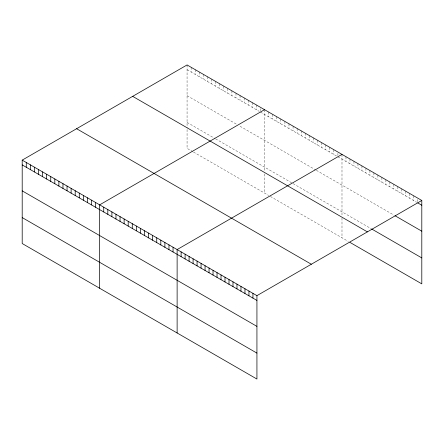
<?xml version="1.0" encoding="UTF-8"?>
<svg xmlns="http://www.w3.org/2000/svg" width="444" height="444" viewBox="0 0 444 444"><rect width="100%" height="100%" fill="white"/><g stroke="black" fill="none" stroke-linecap="round" stroke-linejoin="round"><path stroke-width="0.33" stroke-dasharray="2.22 1.67" d="M187.068 64.946L187.068 126.723M187.068 69.719L259.29 111.411M260.45 112.088L336.752 156.133M337.912 156.81L416.672 202.275M187.068 95.665L237.157 124.586M240.065 126.263L315.784 169.98M316.367 170.313L393.867 215.063M187.068 122.4L215.024 138.539M215.606 138.878L292.485 183.261M293.068 183.6L371.062 228.632M192.89 151.715L187.068 148.352L187.068 127.345M193.473 152.048L268.609 195.427M270.352 196.437L348.263 241.414M417.81 199.523L417.81 201.57M413.819 195.859L413.819 200.633M409.829 193.551L409.829 198.329M405.838 191.247L405.838 196.02M401.848 188.944L401.848 193.717M397.857 186.641L397.857 191.414M393.867 184.338L393.867 189.111M389.876 182.034L389.876 186.807M385.886 179.731L385.886 184.504M381.896 177.428L381.896 182.201M377.905 175.125L377.905 179.898M373.915 172.816L373.915 177.594M369.924 170.513L369.924 175.286M365.934 168.209L365.934 172.982M361.943 165.906L361.943 170.679M357.953 163.603L357.953 168.376M353.962 161.3L353.962 166.073M349.972 158.996L349.972 163.769M345.981 156.693L345.981 161.466M341.991 154.39L341.991 216.167M341.991 218.021L341.991 237.795M337.912 153.396L337.912 155.444M333.838 149.678L333.838 154.451M329.759 147.325L329.759 152.098M325.685 144.972L325.685 149.745M321.606 142.618L321.606 147.391M317.532 140.265L317.532 145.038M313.453 137.912L313.453 142.685M309.374 135.559L309.374 140.332M305.3 133.206L305.3 137.979M301.221 130.847L301.221 135.625M297.147 128.494L297.147 133.267M293.068 126.14L293.068 130.913M288.989 123.787L288.989 128.56M284.915 121.434L284.915 126.207M280.836 119.081L280.836 123.854M276.762 116.728L276.762 121.501M272.683 114.374L272.683 119.147M268.609 112.021L268.609 116.794M264.53 109.668L264.53 171.445M264.53 173.92L264.53 193.073M260.45 108.675L260.45 110.723M256.377 104.956L256.377 109.729M252.297 102.603L252.297 107.376M248.224 100.25L248.224 105.023M244.145 97.896L244.145 102.669M240.065 95.543L240.065 100.316M235.992 93.19L235.992 97.963M231.912 90.837L231.912 95.61M227.839 88.484L227.839 93.257M223.759 86.125L223.759 90.903M219.686 83.772L219.686 88.545M215.606 81.418L215.606 86.192M211.527 79.065L211.527 83.838M207.453 76.712L207.453 81.485M203.374 74.359L203.374 79.132M199.301 72.006L199.301 76.779M195.221 69.653L195.221 74.425M191.148 67.299L191.148 72.072"/><path stroke-width="0.67" d="M22.2 160.129L256.932 295.649L256.932 379.054L22.2 243.534L22.2 160.129L187.068 64.946L421.8 200.466L421.8 283.871L349.972 242.402M264.53 109.668L99.661 204.851L99.661 288.256M341.991 154.39L177.123 249.572L177.123 332.978M256.932 295.649L421.8 200.466M417.81 202.936L421.8 205.239M395.005 215.717L421.8 231.185M371.634 228.96L421.8 257.92M132.662 96.354L367.393 231.873M76.607 128.716L311.338 264.241M22.2 164.902L256.932 300.421M22.2 190.853L256.932 326.373M22.2 217.588L256.932 353.108M252.941 293.345L252.941 298.118M248.951 291.042L248.951 295.815M244.96 288.739L244.96 293.512M240.97 286.436L240.97 291.209M236.979 284.132L236.979 288.905M232.989 281.829L232.989 286.602M228.999 279.526L228.999 284.299M225.008 277.217L225.008 281.996M221.018 274.914L221.018 279.687M217.027 272.61L217.027 277.383M213.037 270.307L213.037 275.08M209.046 268.004L209.046 272.777M205.056 265.701L205.056 270.474M201.065 263.397L201.065 268.17M197.075 261.094L197.075 265.867M193.084 258.791L193.084 263.564M189.094 256.482L189.094 261.261M185.104 254.179L185.104 258.952M181.113 251.876L181.113 256.649M173.049 247.219L173.049 251.992M168.97 244.866L168.97 249.639M164.891 242.513L164.891 247.286M160.817 240.16L160.817 244.933M156.738 237.806L156.738 242.579M152.664 235.448L152.664 240.226M148.585 233.094L148.585 237.867M144.505 230.741L144.505 235.514M140.432 228.388L140.432 233.161M136.352 226.035L136.352 230.808M132.279 223.682L132.279 228.455M128.199 221.328L128.199 226.101M124.126 218.975L124.126 223.748M120.047 216.622L120.047 221.395M115.967 214.269L115.967 219.042M111.894 211.91L111.894 216.683M107.814 209.557L107.814 214.33M103.741 207.204L103.741 211.977M95.582 202.497L95.582 207.27M91.508 200.144L91.508 204.917M87.429 197.791L87.429 202.564M83.355 195.438L83.355 200.211M79.276 193.084L79.276 197.858M75.203 190.726L75.203 195.504M71.123 188.373L71.123 193.146M67.044 186.019L67.044 190.792M62.97 183.666L62.97 188.439M58.891 181.313L58.891 186.086M54.817 178.96L54.817 183.733M50.738 176.607L50.738 181.38M46.659 174.253L46.659 179.026M42.585 171.9L42.585 176.673M38.506 169.547L38.506 174.32M34.432 167.188L34.432 171.961M30.353 164.835L30.353 169.608M26.279 162.482L26.279 167.255"/></g></svg>
